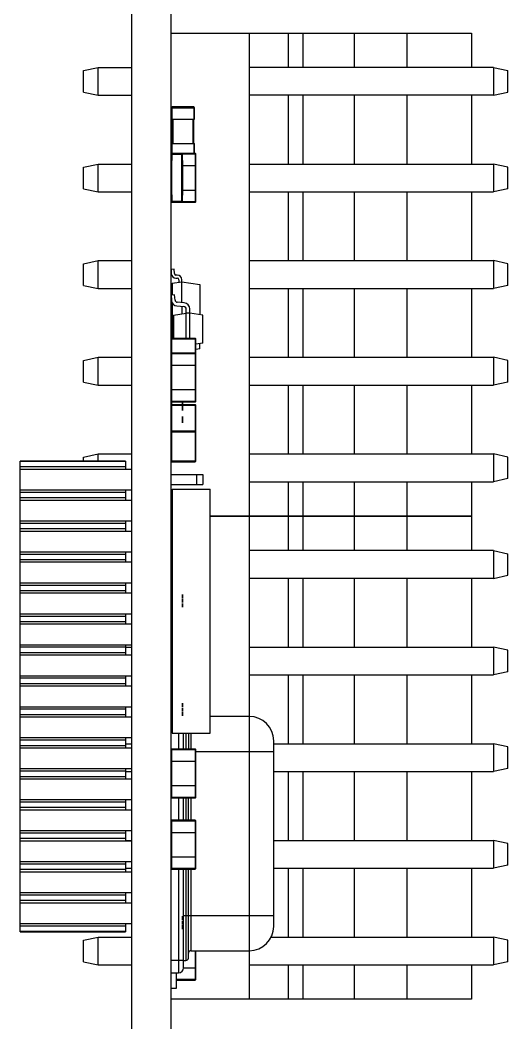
# Model space of a CAD drawing. Header units: inches. Extents: x 1.24 to 10.48, y 2 to 7.32.
# Drawn here: x 5.465 to 6.252, y 3.976 to 5.594 of the extents above; entities that cross this region are included whole.
import ezdxf

# ---------------------------------------------------------------- set-up
doc = ezdxf.new("R2010")
doc.units = ezdxf.units.IN
doc.header["$LTSCALE"] = 0.605
doc.header["$MEASUREMENT"] = 0
doc.layers.get('0').update_dxf_attribs({"linetype": 'CONTINUOUS'})

msp = doc.modelspace()

# ---------------------------------------------------------------- linework, layer by layer
at = {"color": 7, "linetype": 'Continuous'}
for p, q in [((5.6451, 7.3154), (5.6451, 2.1904)), ((5.7087, 2.1904), (5.7087, 7.3154)), ((5.7092, 5.1919), (5.7092, 5.5731)), ((5.7092, 5.5731), (6.1934, 5.5731)), ((5.8352, 4.4703), (5.8352, 5.5731)), ((6.1934, 5.5731), (6.1934, 5.5176)), ((5.5674, 5.5126), (5.5911, 5.5176)), ((5.5674, 5.4777), (5.5674, 5.5126)), ((5.5911, 5.4727), (5.5911, 5.5176)), ((5.5911, 5.5176), (5.6451, 5.5176)), ((5.7087, 5.5176), (5.7092, 5.5176)), ((6.2289, 5.5176), (5.8352, 5.5176)), ((6.2289, 5.5176), (6.2289, 5.4727)), ((6.2289, 5.5176), (6.2525, 5.5126)), ((6.2525, 5.4777), (6.2525, 5.5126)), ((5.5674, 5.4777), (5.5911, 5.4727)), ((5.5911, 5.4727), (5.6451, 5.4727)), ((5.7087, 5.4727), (5.7092, 5.4727)), ((6.2289, 5.4727), (5.8352, 5.4727)), ((6.1934, 5.4727), (6.1934, 5.3617)), ((6.2289, 5.4727), (6.2525, 5.4777)), ((5.7455, 5.4538), (5.7105, 5.4538)), ((5.7093, 5.4526), (5.7093, 5.4341)), ((5.7467, 5.4341), (5.7467, 5.4526)), ((5.7093, 5.4341), (5.7467, 5.4341)), ((5.7105, 5.4341), (5.7105, 5.3947)), ((5.7455, 5.3947), (5.7455, 5.4341)), ((5.7093, 5.3947), (5.7093, 5.3591)), ((5.7093, 5.3947), (5.7467, 5.3947)), ((5.7467, 5.3788), (5.7467, 5.3947)), ((5.7268, 5.3788), (5.7095, 5.3788)), ((5.7479, 5.3788), (5.7101, 5.3788)), ((5.7103, 5.3778), (5.7101, 5.378)), ((5.7103, 5.301), (5.7103, 5.3778)), ((5.7103, 5.3778), (5.726, 5.3778)), ((5.726, 5.3778), (5.7262, 5.378)), ((5.726, 5.301), (5.726, 5.3778)), ((5.727, 5.3672), (5.727, 5.3786)), ((5.7486, 5.3591), (5.7486, 5.378)), ((5.5674, 5.3567), (5.5911, 5.3617)), ((5.5674, 5.3218), (5.5674, 5.3567)), ((5.5911, 5.3168), (5.5911, 5.3617)), ((5.5911, 5.3617), (5.6451, 5.3617)), ((5.7087, 5.3617), (5.7092, 5.3617)), ((5.7093, 5.3591), (5.7103, 5.3591)), ((5.7095, 5.367), (5.7103, 5.367)), ((5.7095, 5.3591), (5.7095, 5.3197)), ((5.7103, 5.367), (5.7101, 5.3672)), ((5.726, 5.3689), (5.7262, 5.3691)), ((5.726, 5.3689), (5.7268, 5.3689)), ((5.727, 5.3672), (5.726, 5.368)), ((5.727, 5.3672), (5.727, 5.3117)), ((5.727, 5.3591), (5.7486, 5.3591)), ((5.7485, 5.3197), (5.7485, 5.3591)), ((5.8352, 5.3617), (6.2289, 5.3617)), ((6.2289, 5.3617), (6.2289, 5.3168)), ((6.2525, 5.3567), (6.2289, 5.3617)), ((6.2525, 5.3218), (6.2525, 5.3567)), ((5.727, 5.3504), (5.727, 5.3534)), ((5.727, 5.3534), (5.727, 5.3504)), ((5.727, 5.3504), (5.727, 5.3473)), ((5.727, 5.3473), (5.727, 5.3504)), ((5.727, 5.3433), (5.727, 5.3464)), ((5.727, 5.3464), (5.727, 5.3433)), ((5.727, 5.3433), (5.727, 5.3402)), ((5.727, 5.3402), (5.727, 5.3433)), ((5.727, 5.3358), (5.727, 5.3388)), ((5.727, 5.3388), (5.727, 5.3358)), ((5.727, 5.3358), (5.727, 5.3327)), ((5.727, 5.3327), (5.727, 5.3358)), ((5.5674, 5.3218), (5.5911, 5.3168)), ((5.5911, 5.3168), (5.6451, 5.3168)), ((5.7087, 5.3168), (5.7092, 5.3168)), ((5.7093, 5.3197), (5.7093, 5.3002)), ((5.7093, 5.3197), (5.7103, 5.3197)), ((5.7103, 5.3118), (5.7095, 5.3118)), ((5.7103, 5.3118), (5.7101, 5.3117)), ((5.726, 5.3109), (5.727, 5.3117)), ((5.7268, 5.3099), (5.726, 5.3099)), ((5.726, 5.3099), (5.7262, 5.3097)), ((5.727, 5.3197), (5.7486, 5.3197)), ((5.727, 5.3002), (5.727, 5.3116)), ((5.7486, 5.3008), (5.7486, 5.3197)), ((5.8352, 5.3168), (6.2289, 5.3168)), ((6.1934, 5.3168), (6.1934, 5.2058)), ((6.2525, 5.3218), (6.2289, 5.3168)), ((5.7095, 5.3), (5.7268, 5.3)), ((5.7103, 5.301), (5.7101, 5.3008)), ((5.726, 5.301), (5.7103, 5.301)), ((5.726, 5.301), (5.7262, 5.3008)), ((5.7268, 5.3), (5.7479, 5.3)), ((5.5674, 5.2008), (5.5911, 5.2058)), ((5.5674, 5.1659), (5.5674, 5.2008)), ((5.5911, 5.1609), (5.5911, 5.2058)), ((5.5911, 5.2058), (5.6451, 5.2058)), ((5.7087, 5.2058), (5.7092, 5.2058)), ((5.8352, 5.2058), (6.2289, 5.2058)), ((6.2289, 5.2058), (6.2289, 5.1609)), ((6.2525, 5.2008), (6.2289, 5.2058)), ((6.2525, 5.1659), (6.2525, 5.2008)), ((5.7137, 5.1922), (5.7087, 5.1918)), ((5.7087, 5.1918), (5.7092, 5.1846)), ((5.7092, 5.1501), (5.7092, 5.1847)), ((5.7142, 5.1849), (5.7137, 5.1922)), ((5.7189, 5.1826), (5.7167, 5.1826)), ((5.5674, 5.1659), (5.5911, 5.1609)), ((5.7106, 5.1693), (5.7264, 5.1715)), ((5.7106, 5.1693), (5.7106, 5.1502)), ((5.7167, 5.1776), (5.7189, 5.1776)), ((5.7214, 5.1751), (5.7214, 5.1708)), ((5.7264, 5.138), (5.7264, 5.1751)), ((5.7264, 5.1715), (5.7551, 5.1675)), ((5.7551, 5.1675), (5.7551, 5.1188)), ((6.2525, 5.1659), (6.2289, 5.1609)), ((5.5911, 5.1609), (5.6451, 5.1609)), ((5.7087, 5.1609), (5.7092, 5.1609)), ((5.7146, 5.1505), (5.7087, 5.15)), ((5.7087, 5.15), (5.7094, 5.1418)), ((5.7153, 5.1423), (5.7146, 5.1505)), ((5.8352, 5.1609), (6.2289, 5.1609)), ((6.1934, 5.1609), (6.1934, 5.0499)), ((5.7092, 5.0465), (5.7092, 5.1443)), ((5.7106, 5.1378), (5.7106, 5.0804)), ((5.7183, 5.1328), (5.7297, 5.1318)), ((5.7302, 5.1377), (5.7189, 5.1387)), ((5.7264, 5.1321), (5.7264, 5.12)), ((5.7126, 5.1181), (5.7333, 5.121)), ((5.7126, 5.1181), (5.7126, 5.0804)), ((5.7333, 5.0804), (5.7333, 5.1279)), ((5.7392, 5.121), (5.7333, 5.121)), ((5.7392, 5.0804), (5.7392, 5.1279)), ((5.7599, 5.1181), (5.7392, 5.121)), ((5.7599, 5.0727), (5.7599, 5.1181)), ((5.7093, 5.0796), (5.7093, 5.032)), ((5.7479, 5.0804), (5.7101, 5.0804)), ((5.7486, 5.032), (5.7486, 5.0796)), ((5.7599, 5.0727), (5.7486, 5.0712)), ((5.7551, 5.0633), (5.7551, 5.0721)), ((5.5674, 5.0448), (5.5911, 5.0499)), ((5.5911, 5.005), (5.5911, 5.0499)), ((5.5911, 5.0499), (5.6451, 5.0499)), ((5.7087, 5.0499), (5.7092, 5.0499)), ((5.7479, 5.0568), (5.7101, 5.0568)), ((5.7455, 5.0568), (5.7105, 5.0568)), ((5.7551, 5.0633), (5.7486, 5.0624)), ((5.8352, 5.0499), (6.2289, 5.0499)), ((6.2525, 5.0448), (6.2289, 5.0499)), ((6.2289, 5.0499), (6.2289, 5.005)), ((5.5674, 5.01), (5.5674, 5.0448)), ((5.7093, 5.0477), (5.7087, 5.0408)), ((5.7088, 5.0408), (5.7087, 5.039)), ((5.7087, 5.0408), (5.7093, 5.0408)), ((5.7087, 5.039), (5.7093, 5.0389)), ((5.7092, 4.8606), (5.7092, 5.039)), ((5.7093, 5.0371), (5.7486, 5.0371)), ((5.7095, 5.0371), (5.7095, 4.9977)), ((5.7485, 4.9977), (5.7485, 5.0371)), ((6.2525, 5.01), (6.2525, 5.0448)), ((5.5674, 5.01), (5.5911, 5.005)), ((5.5911, 5.005), (5.6451, 5.005)), ((5.7087, 5.005), (5.7092, 5.005)), ((5.8352, 5.005), (6.2289, 5.005)), ((6.1934, 5.005), (6.1934, 4.894)), ((6.2525, 5.01), (6.2289, 5.005)), ((5.7093, 4.9977), (5.7093, 4.8822)), ((5.7093, 4.9977), (5.7486, 4.9977)), ((5.7093, 4.9977), (5.7095, 4.9977)), ((5.7486, 4.9788), (5.7486, 4.9977)), ((5.7101, 4.978), (5.7479, 4.978)), ((5.7479, 4.9734), (5.7101, 4.9734)), ((5.727, 4.9734), (5.727, 4.978)), ((5.727, 4.978), (5.727, 4.9734)), ((5.727, 4.969), (5.727, 4.9738)), ((5.727, 4.9738), (5.727, 4.969)), ((5.727, 4.969), (5.727, 4.9641)), ((5.727, 4.9641), (5.727, 4.969)), ((5.7486, 4.8822), (5.7486, 4.9726)), ((5.727, 4.9493), (5.727, 4.9541)), ((5.727, 4.9541), (5.727, 4.9493)), ((5.727, 4.9493), (5.727, 4.9444)), ((5.727, 4.9444), (5.727, 4.9493)), ((5.7479, 4.9306), (5.7101, 4.9306)), ((5.5674, 4.8889), (5.5911, 4.894)), ((5.5674, 4.8821), (5.5674, 4.8889)), ((5.5911, 4.8821), (5.5911, 4.894)), ((5.5911, 4.894), (5.6451, 4.894)), ((5.7087, 4.894), (5.7092, 4.894)), ((5.8352, 4.894), (6.2289, 4.894)), ((6.2525, 4.8889), (6.2289, 4.894)), ((6.2289, 4.894), (6.2289, 4.8491)), ((6.2525, 4.8541), (6.2525, 4.8889)), ((5.4651, 4.1231), (5.4651, 4.8821)), ((5.6351, 4.8821), (5.4651, 4.8821)), ((5.6351, 4.8819), (5.4651, 4.8819)), ((5.6351, 4.8732), (5.4651, 4.8732)), ((5.6351, 4.8821), (5.6351, 4.8696)), ((5.7101, 4.8814), (5.7479, 4.8814)), ((5.4651, 4.8696), (5.6451, 4.8696)), ((5.7087, 4.8606), (5.7601, 4.8606)), ((5.7601, 4.8606), (5.7601, 4.8446)), ((5.7087, 4.8446), (5.7601, 4.8446)), ((5.7092, 4.8106), (5.7092, 4.8446)), ((5.8352, 4.8491), (6.2289, 4.8491)), ((6.1934, 4.8491), (6.1934, 4.7381)), ((6.2525, 4.8541), (6.2289, 4.8491)), ((5.6451, 4.8356), (5.4651, 4.8356)), ((5.6351, 4.8319), (5.4651, 4.8319)), ((5.6351, 4.8232), (5.4651, 4.8232)), ((5.6351, 4.8356), (5.6351, 4.8196)), ((5.7106, 4.8373), (5.7106, 4.4436)), ((5.7106, 4.8373), (5.7717, 4.8373)), ((5.7717, 4.4436), (5.7717, 4.8373)), ((5.4651, 4.8196), (5.6451, 4.8196)), ((5.7106, 4.8106), (5.7087, 4.8106)), ((5.7093, 4.8179), (5.7093, 4.8106)), ((5.7106, 4.819), (5.7105, 4.819)), ((5.7087, 4.7946), (5.7106, 4.7946)), ((5.7092, 4.7606), (5.7092, 4.7946)), ((5.7093, 4.7936), (5.7092, 4.7936)), ((5.7092, 4.7936), (5.7093, 4.7936)), ((5.7093, 4.7946), (5.7093, 4.773)), ((6.1934, 4.7936), (5.7717, 4.7936)), ((5.7717, 4.7936), (6.1934, 4.7936)), ((5.6451, 4.7856), (5.4651, 4.7856)), ((5.6351, 4.7819), (5.4651, 4.7819)), ((5.6351, 4.7856), (5.6351, 4.7696)), ((5.6351, 4.7732), (5.4651, 4.7732)), ((5.4651, 4.7696), (5.6451, 4.7696)), ((5.7106, 4.7606), (5.7087, 4.7606)), ((5.7105, 4.7718), (5.7106, 4.7718)), ((5.7087, 4.7446), (5.7106, 4.7446)), ((5.7092, 4.7106), (5.7092, 4.7446)), ((5.6451, 4.7356), (5.4651, 4.7356)), ((5.6351, 4.7319), (5.4651, 4.7319)), ((5.6351, 4.7356), (5.6351, 4.7196)), ((5.7087, 4.7381), (5.7092, 4.7381)), ((6.2289, 4.7381), (5.8352, 4.7381)), ((6.2289, 4.7381), (6.2525, 4.733)), ((6.2289, 4.7381), (6.2289, 4.6932)), ((6.2525, 4.6982), (6.2525, 4.733)), ((5.6351, 4.7232), (5.4651, 4.7232)), ((5.4651, 4.7196), (5.6451, 4.7196)), ((5.7106, 4.7106), (5.7087, 4.7106)), ((5.7087, 4.6946), (5.7106, 4.6946)), ((5.7087, 4.6932), (5.7092, 4.6932)), ((5.7092, 4.6606), (5.7092, 4.6946)), ((5.7106, 4.6928), (5.7095, 4.6928)), ((5.7106, 4.6928), (5.7101, 4.6928)), ((6.2289, 4.6932), (5.8352, 4.6932)), ((6.1934, 4.6932), (6.1934, 4.5822)), ((6.2289, 4.6932), (6.2525, 4.6982)), ((5.6451, 4.6856), (5.4651, 4.6856)), ((5.6351, 4.6819), (5.4651, 4.6819)), ((5.6351, 4.6856), (5.6351, 4.6696)), ((5.7093, 4.6926), (5.7093, 4.6731)), ((5.7095, 4.681), (5.7103, 4.681)), ((5.7103, 4.6918), (5.7101, 4.692)), ((5.7103, 4.681), (5.7101, 4.6812)), ((5.7103, 4.6918), (5.7106, 4.6918)), ((5.7103, 4.6664), (5.7103, 4.6918)), ((5.6351, 4.6732), (5.4651, 4.6732)), ((5.4651, 4.6696), (5.6451, 4.6696)), ((5.7093, 4.6606), (5.7087, 4.6606)), ((5.7093, 4.6731), (5.7103, 4.6731)), ((5.7093, 4.6656), (5.7093, 4.6142)), ((5.7095, 4.6731), (5.7095, 4.6661)), ((5.7106, 4.6664), (5.7101, 4.6664)), ((5.727, 4.6644), (5.727, 4.6674)), ((5.727, 4.6674), (5.727, 4.6644)), ((5.727, 4.6644), (5.727, 4.6613)), ((5.727, 4.6613), (5.727, 4.6644)), ((5.7087, 4.6446), (5.7093, 4.6446)), ((5.7092, 4.6106), (5.7092, 4.6446)), ((5.727, 4.6573), (5.727, 4.6604)), ((5.727, 4.6604), (5.727, 4.6573)), ((5.727, 4.6573), (5.727, 4.6542)), ((5.727, 4.6542), (5.727, 4.6573)), ((5.727, 4.6498), (5.727, 4.6528)), ((5.727, 4.6528), (5.727, 4.6498)), ((5.727, 4.6498), (5.727, 4.6467)), ((5.727, 4.6467), (5.727, 4.6498)), ((5.6451, 4.6356), (5.4651, 4.6356)), ((5.6351, 4.6319), (5.4651, 4.6319)), ((5.6351, 4.6356), (5.6351, 4.6196)), ((5.6351, 4.6232), (5.4651, 4.6232)), ((5.4651, 4.6196), (5.6451, 4.6196)), ((5.7095, 4.614), (5.7106, 4.614)), ((5.7101, 4.6172), (5.7106, 4.6172)), ((5.7103, 4.615), (5.7101, 4.6148)), ((5.7103, 4.615), (5.7103, 4.6172)), ((5.7106, 4.615), (5.7103, 4.615)), ((5.7106, 4.6106), (5.7087, 4.6106)), ((5.6451, 4.5856), (5.4651, 4.5856)), ((5.6351, 4.5819), (5.4651, 4.5819)), ((5.6351, 4.5856), (5.6351, 4.5696)), ((5.6351, 4.5822), (5.6451, 4.5822)), ((5.7087, 4.5946), (5.7106, 4.5946)), ((5.7087, 4.5822), (5.7092, 4.5822)), ((5.7092, 4.5606), (5.7092, 4.5946)), ((5.8352, 4.5822), (6.2289, 4.5822)), ((6.2525, 4.5771), (6.2289, 4.5822)), ((6.2289, 4.5822), (6.2289, 4.5373)), ((5.6351, 4.5732), (5.4651, 4.5732)), ((5.4651, 4.5696), (5.6451, 4.5696)), ((6.2525, 4.5423), (6.2525, 4.5771)), ((5.7106, 4.5606), (5.7087, 4.5606)), ((5.6451, 4.5356), (5.4651, 4.5356)), ((5.6351, 4.5319), (5.4651, 4.5319)), ((5.6351, 4.5356), (5.6351, 4.5196)), ((5.7087, 4.5446), (5.7106, 4.5446)), ((5.7087, 4.5373), (5.7092, 4.5373)), ((5.7092, 4.5313), (5.7092, 4.5446)), ((5.7092, 4.5313), (5.7106, 4.5313)), ((5.7092, 4.0313), (5.7092, 4.5313)), ((5.8352, 4.5373), (6.2289, 4.5373)), ((6.1934, 4.5373), (6.1934, 4.4262)), ((6.2525, 4.5423), (6.2289, 4.5373)), ((5.6351, 4.5232), (5.4651, 4.5232)), ((5.4651, 4.5196), (5.6451, 4.5196)), ((5.7092, 4.5106), (5.7087, 4.5106)), ((5.7106, 4.5057), (5.7092, 4.5057)), ((5.6451, 4.4856), (5.4651, 4.4856)), ((5.6351, 4.4856), (5.6351, 4.4696)), ((5.7087, 4.4946), (5.7092, 4.4946)), ((5.727, 4.4889), (5.727, 4.492)), ((5.727, 4.492), (5.727, 4.4889)), ((5.727, 4.4889), (5.727, 4.4859)), ((5.727, 4.4859), (5.727, 4.4889)), ((5.727, 4.4814), (5.727, 4.4844)), ((5.727, 4.4844), (5.727, 4.4814)), ((5.6351, 4.4819), (5.4651, 4.4819)), ((5.6351, 4.4732), (5.4651, 4.4732)), ((5.4651, 4.4696), (5.6451, 4.4696)), ((5.727, 4.4814), (5.727, 4.4783)), ((5.727, 4.4783), (5.727, 4.4814)), ((5.727, 4.4743), (5.727, 4.4774)), ((5.727, 4.4774), (5.727, 4.4743)), ((5.727, 4.4743), (5.727, 4.4713)), ((5.727, 4.4713), (5.727, 4.4743)), ((5.8351, 4.4703), (5.7717, 4.4703)), ((5.7092, 4.4606), (5.7087, 4.4606)), ((5.6451, 4.4356), (5.4651, 4.4356)), ((5.6351, 4.4356), (5.6351, 4.4196)), ((5.7087, 4.4446), (5.7092, 4.4446)), ((5.7106, 4.4436), (5.7717, 4.4436)), ((5.7288, 4.4178), (5.7288, 4.4436)), ((5.7367, 4.4436), (5.7367, 4.4178)), ((5.6351, 4.4319), (5.4651, 4.4319)), ((5.6351, 4.4232), (5.4651, 4.4232)), ((5.4651, 4.4196), (5.6451, 4.4196)), ((5.6351, 4.4262), (5.6451, 4.4262)), ((5.7087, 4.4262), (5.7092, 4.4262)), ((5.7479, 4.4178), (5.7101, 4.4178)), ((5.8745, 4.1317), (5.8745, 4.4309)), ((5.8745, 4.4262), (6.2289, 4.4262)), ((6.2525, 4.4212), (6.2289, 4.4262)), ((6.2289, 4.4262), (6.2289, 4.3814)), ((6.2525, 4.3864), (6.2525, 4.4212)), ((5.7092, 4.4169), (5.7087, 4.4168)), ((5.7087, 4.4164), (5.7091, 4.4106)), ((5.7092, 4.4106), (5.7087, 4.4106)), ((5.7093, 4.417), (5.7093, 4.3981)), ((5.7486, 4.3981), (5.7486, 4.417)), ((5.6451, 4.3856), (5.4651, 4.3856)), ((5.6351, 4.3856), (5.6351, 4.3696)), ((5.7087, 4.3946), (5.7092, 4.3946)), ((5.7093, 4.3981), (5.7486, 4.3981)), ((5.7095, 4.3981), (5.7095, 4.3587)), ((5.7485, 4.3587), (5.7485, 4.3981)), ((6.2525, 4.3864), (6.2289, 4.3814)), ((5.6351, 4.3819), (5.4651, 4.3819)), ((5.6351, 4.3732), (5.4651, 4.3732)), ((5.4651, 4.3696), (5.6451, 4.3696)), ((5.6351, 4.3814), (5.6451, 4.3814)), ((5.7087, 4.3814), (5.7092, 4.3814)), ((5.7092, 4.3701), (5.7087, 4.37)), ((5.7087, 4.37), (5.7092, 4.3645)), ((5.8745, 4.3814), (6.2289, 4.3814)), ((6.1934, 4.3814), (6.1934, 4.2703)), ((5.7092, 4.3606), (5.7087, 4.3606)), ((5.7093, 4.3587), (5.7486, 4.3587)), ((5.7093, 4.3587), (5.7093, 4.3398)), ((5.7486, 4.3398), (5.7486, 4.3587)), ((5.7087, 4.3446), (5.7092, 4.3446)), ((5.7101, 4.339), (5.7479, 4.339)), ((5.7288, 4.3028), (5.7288, 4.339)), ((5.7367, 4.3028), (5.7367, 4.339)), ((5.6451, 4.3356), (5.4651, 4.3356)), ((5.6351, 4.3319), (5.4651, 4.3319)), ((5.6351, 4.3232), (5.4651, 4.3232)), ((5.6351, 4.3356), (5.6351, 4.3196)), ((5.4651, 4.3196), (5.6451, 4.3196)), ((5.7092, 4.3106), (5.7087, 4.3106)), ((5.7087, 4.2946), (5.7092, 4.2946)), ((5.7093, 4.302), (5.7093, 4.2831)), ((5.7479, 4.3028), (5.7101, 4.3028)), ((5.7486, 4.2831), (5.7486, 4.302)), ((5.6451, 4.2856), (5.4651, 4.2856)), ((5.6351, 4.2819), (5.4651, 4.2819)), ((5.6351, 4.2732), (5.4651, 4.2732)), ((5.6351, 4.2856), (5.6351, 4.2696)), ((5.7093, 4.2831), (5.7486, 4.2831)), ((5.7095, 4.2831), (5.7095, 4.2437)), ((5.7485, 4.2437), (5.7485, 4.2831)), ((5.4651, 4.2696), (5.6451, 4.2696)), ((5.6351, 4.2703), (5.6451, 4.2703)), ((5.7092, 4.2708), (5.7087, 4.264)), ((5.7087, 4.2703), (5.7091, 4.2703)), ((5.7092, 4.2663), (5.7087, 4.2608)), ((5.7087, 4.264), (5.709, 4.264)), ((5.7087, 4.2608), (5.7092, 4.2608)), ((5.7092, 4.2606), (5.7087, 4.2606)), ((5.8745, 4.2703), (6.2289, 4.2703)), ((6.2525, 4.2653), (6.2289, 4.2703)), ((6.2289, 4.2703), (6.2289, 4.2255)), ((6.2525, 4.2305), (6.2525, 4.2653)), ((5.7087, 4.2446), (5.7092, 4.2446)), ((5.7093, 4.2437), (5.7486, 4.2437)), ((5.7093, 4.2437), (5.7093, 4.2248)), ((5.7486, 4.2248), (5.7486, 4.2437)), ((5.6451, 4.2356), (5.4651, 4.2356)), ((5.6351, 4.2319), (5.4651, 4.2319)), ((5.6351, 4.2356), (5.6351, 4.2196)), ((5.6351, 4.2255), (5.6451, 4.2255)), ((5.7087, 4.2255), (5.7092, 4.2255)), ((5.7101, 4.224), (5.7479, 4.224)), ((5.7288, 4.0647), (5.7288, 4.224)), ((5.7367, 4.0805), (5.7367, 4.224)), ((5.8745, 4.2255), (6.2289, 4.2255)), ((6.1934, 4.2255), (6.1934, 4.1144)), ((6.2525, 4.2305), (6.2289, 4.2255)), ((5.6351, 4.2232), (5.4651, 4.2232)), ((5.4651, 4.2196), (5.6451, 4.2196)), ((5.7092, 4.2106), (5.7087, 4.2106)), ((5.7087, 4.1946), (5.7092, 4.1946)), ((5.6451, 4.1856), (5.4651, 4.1856)), ((5.6351, 4.1819), (5.4651, 4.1819)), ((5.6351, 4.1856), (5.6351, 4.1696)), ((5.6351, 4.1732), (5.4651, 4.1732)), ((5.4651, 4.1696), (5.6451, 4.1696)), ((5.7092, 4.1606), (5.7087, 4.1606)), ((5.7087, 4.1446), (5.7092, 4.1446)), ((5.727, 4.1451), (5.727, 4.1481)), ((5.727, 4.1481), (5.727, 4.1451)), ((5.727, 4.1451), (5.727, 4.142)), ((5.727, 4.142), (5.727, 4.1451)), ((5.6451, 4.1356), (5.4651, 4.1356)), ((5.6351, 4.1319), (5.4651, 4.1319)), ((5.6351, 4.1356), (5.6351, 4.1231)), ((5.727, 4.1375), (5.727, 4.1406)), ((5.727, 4.1406), (5.727, 4.1375)), ((5.727, 4.1375), (5.727, 4.1345)), ((5.727, 4.1345), (5.727, 4.1375)), ((5.727, 4.1305), (5.727, 4.1335)), ((5.727, 4.1335), (5.727, 4.1305)), ((5.727, 4.1305), (5.727, 4.1274)), ((5.727, 4.1274), (5.727, 4.1305)), ((5.6351, 4.1232), (5.4651, 4.1232)), ((5.4651, 4.1231), (5.6351, 4.1231)), ((5.5674, 4.1094), (5.5911, 4.1144)), ((5.5911, 4.1144), (5.6451, 4.1144)), ((5.5911, 4.0696), (5.5911, 4.1144)), ((5.7087, 4.1144), (5.7092, 4.1144)), ((5.8705, 4.1144), (6.2289, 4.1144)), ((6.2525, 4.1094), (6.2289, 4.1144)), ((6.2289, 4.1144), (6.2289, 4.0696)), ((5.5674, 4.0746), (5.5674, 4.1094)), ((6.2525, 4.0746), (6.2525, 4.1094)), ((5.7407, 4.0923), (5.8351, 4.0923)), ((5.7485, 4.0646), (5.7485, 4.0923)), ((5.8352, 4.014), (5.8352, 4.0923)), ((5.5674, 4.0746), (5.5911, 4.0696)), ((5.5911, 4.0696), (5.6451, 4.0696)), ((5.7087, 4.0696), (5.7092, 4.0696)), ((5.7288, 4.0766), (5.7328, 4.0766)), ((5.7288, 4.0646), (5.7486, 4.0646)), ((5.7486, 4.0457), (5.7486, 4.0646)), ((5.8352, 4.0696), (6.2289, 4.0696)), ((6.1934, 4.0696), (6.1934, 4.014)), ((6.2525, 4.0746), (6.2289, 4.0696)), ((5.7092, 4.0569), (5.721, 4.0569)), ((5.717, 4.0569), (5.717, 4.0313)), ((5.717, 4.0313), (5.7092, 4.0313)), ((5.7092, 4.014), (5.7092, 4.0313)), ((5.717, 4.0449), (5.7479, 4.0449)), ((6.1934, 4.014), (5.7092, 4.014))]:
    msp.add_line(p, q, dxfattribs=at)
at = {"color": 9, "linetype": 'Continuous'}
for p, q in [((5.8983, 5.5176), (5.8983, 5.5731)), ((5.9215, 5.5731), (5.9215, 5.5176)), ((6.0044, 5.5731), (6.0044, 5.5176)), ((6.09, 5.5176), (6.09, 5.5731)), ((5.8983, 5.3617), (5.8983, 5.4727)), ((5.9215, 5.4727), (5.9215, 5.3617)), ((6.0044, 5.4727), (6.0044, 5.3617)), ((6.09, 5.3617), (6.09, 5.4727)), ((5.7105, 5.4341), (5.7105, 5.4538)), ((5.7455, 5.4538), (5.7455, 5.4341)), ((5.7093, 5.4526), (5.7467, 5.4526)), ((5.712, 5.3947), (5.712, 5.4341)), ((5.7439, 5.4341), (5.7439, 5.3947)), ((5.7105, 5.3788), (5.7105, 5.3947)), ((5.7455, 5.3947), (5.7455, 5.3788)), ((5.7093, 5.3786), (5.727, 5.3786)), ((5.7095, 5.367), (5.7095, 5.3788)), ((5.7101, 5.3788), (5.7101, 5.3788)), ((5.7101, 5.378), (5.7101, 5.3672)), ((5.7262, 5.378), (5.7101, 5.378)), ((5.7262, 5.3691), (5.7262, 5.378)), ((5.7268, 5.3788), (5.7268, 5.3673)), ((5.727, 5.378), (5.7486, 5.378)), ((5.7479, 5.3788), (5.7479, 5.3591)), ((5.7101, 5.3672), (5.7093, 5.3672)), ((5.7101, 5.3591), (5.7101, 5.367)), ((5.727, 5.3691), (5.7262, 5.3691)), ((5.7477, 5.3591), (5.7477, 5.3197)), ((5.7093, 5.3117), (5.7101, 5.3117)), ((5.7095, 5.3), (5.7095, 5.3118)), ((5.7101, 5.3118), (5.7101, 5.3197)), ((5.7101, 5.3117), (5.7101, 5.3008)), ((5.7262, 5.3008), (5.7262, 5.3097)), ((5.7262, 5.3097), (5.727, 5.3097)), ((5.7268, 5.3115), (5.7268, 5.3)), ((5.7479, 5.3197), (5.7479, 5.3)), ((5.8983, 5.2058), (5.8983, 5.3168)), ((5.9215, 5.3168), (5.9215, 5.2058)), ((6.0044, 5.3168), (6.0044, 5.2058)), ((6.09, 5.2058), (6.09, 5.3168)), ((5.727, 5.3002), (5.7093, 5.3002)), ((5.7101, 5.3008), (5.7262, 5.3008)), ((5.7486, 5.3008), (5.727, 5.3008)), ((5.8983, 5.0499), (5.8983, 5.1609)), ((5.9215, 5.1609), (5.9215, 5.0499)), ((6.0044, 5.1609), (6.0044, 5.0499)), ((6.09, 5.0499), (6.09, 5.1609)), ((5.7093, 5.0796), (5.7486, 5.0796)), ((5.7101, 5.0371), (5.7101, 5.0804)), ((5.7479, 5.0804), (5.7479, 5.0371)), ((5.7093, 5.056), (5.7486, 5.056)), ((5.7105, 5.0568), (5.7105, 5.0568)), ((5.7455, 5.0568), (5.7455, 5.0568)), ((5.7103, 4.9977), (5.7103, 5.0371)), ((5.7477, 5.0371), (5.7477, 4.9977)), ((5.7095, 5.032), (5.7093, 5.032)), ((5.7486, 5.032), (5.7485, 5.032)), ((5.8983, 4.894), (5.8983, 5.005)), ((5.9215, 5.005), (5.9215, 4.894)), ((6.0044, 5.005), (6.0044, 4.894)), ((6.09, 4.894), (6.09, 5.005)), ((5.7101, 4.978), (5.7101, 4.9977)), ((5.7479, 4.9977), (5.7479, 4.978)), ((5.7486, 4.9788), (5.7093, 4.9788)), ((5.7093, 4.9726), (5.7486, 4.9726)), ((5.7095, 4.9731), (5.7095, 4.9783)), ((5.7101, 4.8814), (5.7101, 4.9734)), ((5.7268, 4.978), (5.7268, 4.9734)), ((5.7479, 4.9734), (5.7479, 4.8814)), ((5.7093, 4.9298), (5.7486, 4.9298)), ((5.7486, 4.8822), (5.7093, 4.8822)), ((5.7501, 4.8606), (5.7501, 4.8446)), ((5.8983, 4.7381), (5.8983, 4.8491)), ((5.9215, 4.8491), (5.9215, 4.7381)), ((6.0044, 4.8491), (6.0044, 4.7381)), ((6.09, 4.7381), (6.09, 4.8491)), ((5.7093, 4.8179), (5.7106, 4.8179)), ((5.7105, 4.8106), (5.7105, 4.819)), ((5.7105, 4.7718), (5.7105, 4.7946)), ((5.7106, 4.773), (5.7093, 4.773)), ((5.7095, 4.681), (5.7095, 4.6928)), ((5.7101, 4.6928), (5.7101, 4.6928)), ((5.8983, 4.5822), (5.8983, 4.6932)), ((5.9215, 4.6932), (5.9215, 4.5822)), ((6.0044, 4.6932), (6.0044, 4.5822)), ((6.09, 4.5822), (6.09, 4.6932)), ((5.7093, 4.6926), (5.7106, 4.6926)), ((5.7101, 4.6812), (5.7093, 4.6812)), ((5.7106, 4.692), (5.7101, 4.692)), ((5.7101, 4.692), (5.7101, 4.6812)), ((5.7101, 4.6731), (5.7101, 4.681)), ((5.7093, 4.6656), (5.7106, 4.6656)), ((5.7101, 4.6664), (5.7101, 4.6148)), ((5.7106, 4.618), (5.7093, 4.618)), ((5.7106, 4.6142), (5.7093, 4.6142)), ((5.7095, 4.614), (5.7095, 4.6175)), ((5.7101, 4.6148), (5.7106, 4.6148)), ((5.8983, 4.4262), (5.8983, 4.5373)), ((5.9215, 4.5373), (5.9215, 4.4262)), ((6.0044, 4.5373), (6.0044, 4.4262)), ((6.09, 4.4262), (6.09, 4.5373)), ((5.7092, 4.486), (5.7106, 4.486)), ((5.8351, 4.4703), (5.8351, 4.0923)), ((5.721, 4.4436), (5.721, 4.4178)), ((5.7328, 4.4436), (5.7328, 4.4178)), ((5.7407, 4.4436), (5.7407, 4.4178)), ((5.7101, 4.3981), (5.7101, 4.4178)), ((5.7479, 4.4178), (5.7479, 4.3981)), ((5.7093, 4.417), (5.7486, 4.417)), ((5.7486, 4.4136), (5.8745, 4.4136)), ((5.7103, 4.3587), (5.7103, 4.3981)), ((5.7477, 4.3981), (5.7477, 4.3587)), ((5.8983, 4.2703), (5.8983, 4.3814)), ((5.9215, 4.3814), (5.9215, 4.2703)), ((6.0044, 4.3814), (6.0044, 4.2703)), ((6.09, 4.2703), (6.09, 4.3814)), ((5.7101, 4.339), (5.7101, 4.3587)), ((5.7479, 4.3587), (5.7479, 4.339)), ((5.7486, 4.3398), (5.7093, 4.3398)), ((5.721, 4.339), (5.721, 4.3028)), ((5.7328, 4.339), (5.7328, 4.3028)), ((5.7407, 4.339), (5.7407, 4.3028)), ((5.7093, 4.302), (5.7486, 4.302)), ((5.7101, 4.2831), (5.7101, 4.3028)), ((5.7479, 4.3028), (5.7479, 4.2831)), ((5.7103, 4.2437), (5.7103, 4.2831)), ((5.7477, 4.2831), (5.7477, 4.2437)), ((5.7101, 4.224), (5.7101, 4.2437)), ((5.7479, 4.2437), (5.7479, 4.224)), ((5.7486, 4.2248), (5.7093, 4.2248)), ((5.721, 4.224), (5.721, 4.0569)), ((5.7328, 4.224), (5.7328, 4.0766)), ((5.7407, 4.224), (5.7407, 4.0923)), ((5.8983, 4.1144), (5.8983, 4.2255)), ((5.9215, 4.2255), (5.9215, 4.1144)), ((6.0044, 4.2255), (6.0044, 4.1144)), ((6.09, 4.1144), (6.09, 4.2255)), ((5.7288, 4.149), (5.8745, 4.149)), ((5.7477, 4.0923), (5.7477, 4.0646)), ((5.7288, 4.0766), (5.7092, 4.0766)), ((5.7479, 4.0646), (5.7479, 4.0449)), ((5.8983, 4.014), (5.8983, 4.0696)), ((5.9215, 4.0696), (5.9215, 4.014)), ((6.0044, 4.0696), (6.0044, 4.014)), ((6.09, 4.014), (6.09, 4.0696)), ((5.7486, 4.0457), (5.717, 4.0457))]:
    msp.add_line(p, q, dxfattribs=at)
at = {"color": 7, "linetype": 'Continuous'}
for centre, radius, start, end in [((5.7105, 5.4526), 0.00118, 90, 180), ((5.7455, 5.4526), 0.00118, 0, 90), ((5.7095, 5.3786), 0.000197, 90, 180), ((5.7101, 5.378), 0.000787, 90, 96.2695), ((5.7268, 5.3786), 0.000197, 0, 90), ((5.7479, 5.378), 0.000787, 0, 90), ((5.7095, 5.3672), 0.000197, 180, 270), ((5.7268, 5.3691), 0.000197, 270, 0), ((5.7095, 5.3117), 0.000197, 90, 180), ((5.7268, 5.3097), 0.000197, 0, 90), ((5.7095, 5.3002), 0.000197, 180, 270), ((5.7268, 5.3002), 0.000197, 270, 0), ((5.7479, 5.3008), 0.000787, 270, 0), ((5.7167, 5.1851), 0.0075, 184, 270), ((5.7167, 5.1851), 0.0025, 184, 270), ((5.7189, 5.1751), 0.0075, 0, 90), ((5.7189, 5.1751), 0.0025, 0, 90), ((5.7192, 5.1426), 0.00984, 185, 265), ((5.7192, 5.1426), 0.00394, 185, 265), ((5.7293, 5.1279), 0.00394, 0, 85), ((5.7293, 5.1279), 0.00984, 0, 85), ((5.7101, 5.0796), 0.000787, 90, 180), ((5.7479, 5.0796), 0.000787, 0, 90), ((5.7101, 5.056), 0.000787, 90, 180), ((5.7105, 5.0556), 0.00118, 90, 95.7308), ((5.7455, 5.0556), 0.00118, 84.2692, 90), ((5.7479, 5.056), 0.000787, 0, 90), ((5.7101, 5.032), 0.000787, 180, 221.4003), ((5.7479, 5.032), 0.000787, 318.5978, 0), ((5.7101, 4.9788), 0.000787, 180, 270), ((5.7101, 4.9726), 0.000787, 90, 180), ((5.7479, 4.9788), 0.000787, 270, 0), ((5.7479, 4.9726), 0.000787, 0, 90), ((5.7101, 4.9298), 0.000787, 90, 180), ((5.7479, 4.9298), 0.000787, 0, 90), ((5.7101, 4.8822), 0.000787, 180, 270), ((5.7479, 4.8822), 0.000787, 270, 0), ((5.7105, 4.8179), 0.00118, 90, 180), ((5.7105, 4.773), 0.00118, 180, 270), ((5.7095, 4.6926), 0.000197, 90, 180), ((5.7101, 4.692), 0.000787, 90, 96.2695), ((5.7095, 4.6812), 0.000197, 180, 270), ((5.7101, 4.6656), 0.000787, 90, 180), ((5.7101, 4.618), 0.000787, 180, 270), ((5.7095, 4.6142), 0.000197, 180, 270), ((5.8351, 4.4309), 0.0394, 0, 90), ((5.7101, 4.417), 0.000787, 90, 180), ((5.7479, 4.417), 0.000787, 0, 90), ((5.7101, 4.3398), 0.000787, 180, 270), ((5.7479, 4.3398), 0.000787, 270, 0), ((5.7101, 4.302), 0.000787, 90, 180), ((5.7479, 4.302), 0.000787, 0, 90), ((5.7101, 4.2248), 0.000787, 180, 270), ((5.7479, 4.2248), 0.000787, 270, 0), ((5.8351, 4.1317), 0.0394, 270, 0), ((5.7328, 4.0805), 0.00394, 270, 0), ((5.7407, 4.0884), 0.00394, 90, 180), ((5.721, 4.0647), 0.00787, 270, 0), ((5.7479, 4.0457), 0.000787, 270, 0)]:
    msp.add_arc(centre, radius, start, end, dxfattribs=at)

doc.saveas('drawing.dxf')
